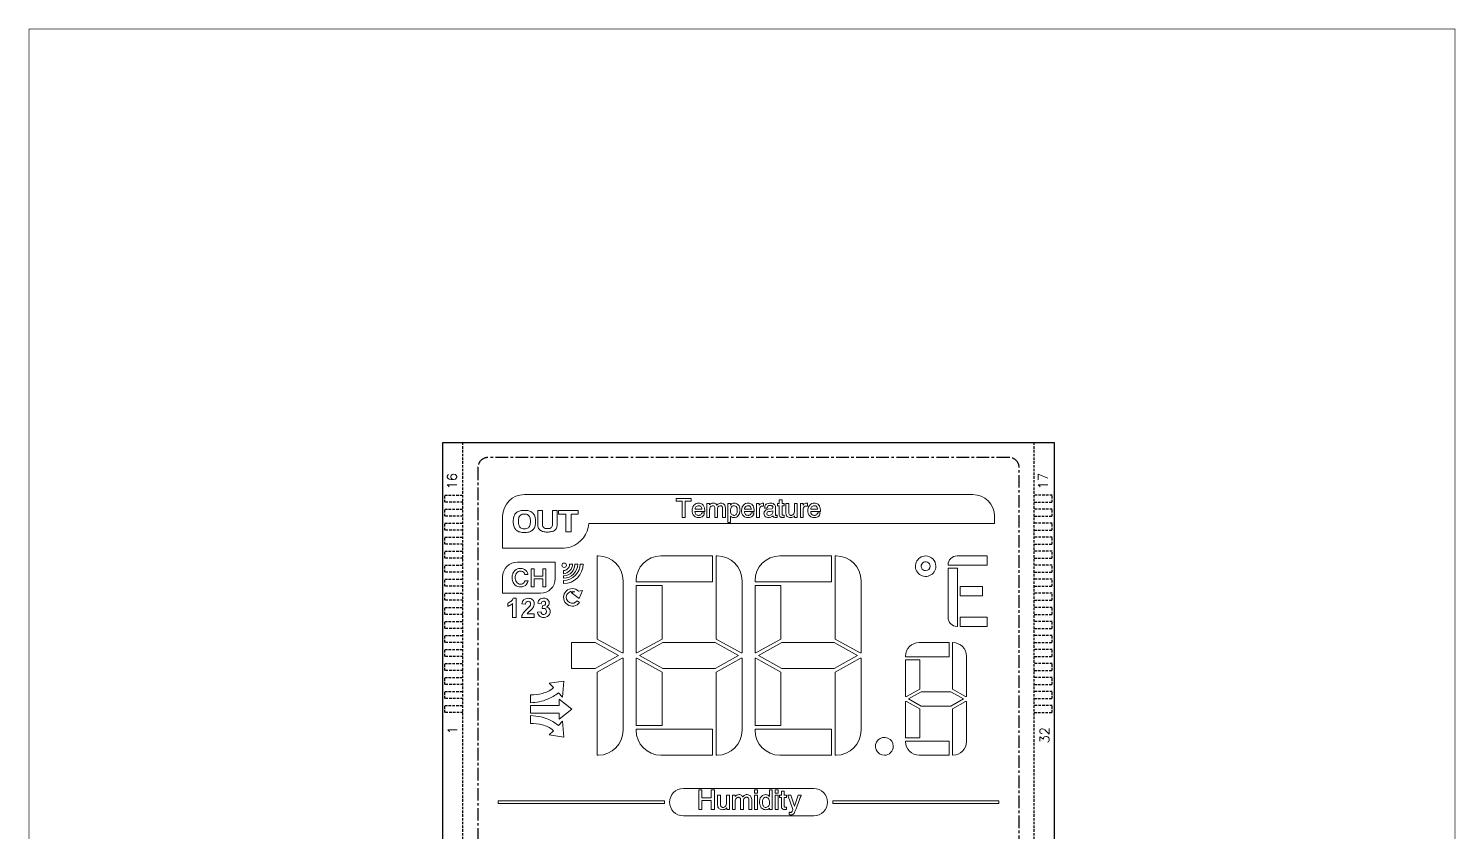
# Model space of a CAD drawing. Header units: millimetres. Extents: x 406 to 1082, y -777 to -474.
# Drawn here: x 939.5 to 1081.9, y -679.3 to -599 of the extents above; entities that cross this region are included whole.
import ezdxf
from ezdxf.enums import TextEntityAlignment as Align

# ---------------------------------------------------------------- set-up
doc = ezdxf.new("R2010")
doc.units = ezdxf.units.MM
doc.linetypes.add('CENTER', pattern=[2, 1.25, -0.25, 0.25, -0.25])
doc.linetypes.add('HIDDEN', pattern=[0.375, 0.25, -0.125])
doc.layers.add('SPEC', color=2, linetype='Continuous')
doc.styles.add('ROMANS', font='ROMANS.shx')

msp = doc.modelspace()

# ---------------------------------------------------------------- linework, layer by layer
msp.add_lwpolyline([(1041.866, -640.353), (1041.866, -725.353), (980.866, -725.353), (980.866, -640.353)], close=True)
at = {"linetype": 'HIDDEN'}
for points in [[(982.866, -725.353), (982.866, -640.353)], [(1039.866, -725.353), (1039.866, -640.353)], [(982.866, -646.313), (981.066, -646.313), (981.066, -645.613), (982.866, -645.613)], [(1039.866, -646.313), (1041.666, -646.313), (1041.666, -645.613), (1039.866, -645.613)], [(982.866, -647.713), (981.066, -647.713), (981.066, -647.013), (982.866, -647.013)], [(1039.866, -647.713), (1041.666, -647.713), (1041.666, -647.013), (1039.866, -647.013)], [(982.866, -649.113), (981.066, -649.113), (981.066, -648.413), (982.866, -648.413)], [(1039.866, -649.113), (1041.666, -649.113), (1041.666, -648.413), (1039.866, -648.413)], [(982.866, -650.513), (981.066, -650.513), (981.066, -649.813), (982.866, -649.813)], [(1039.866, -650.513), (1041.666, -650.513), (1041.666, -649.813), (1039.866, -649.813)], [(982.866, -651.913), (981.066, -651.913), (981.066, -651.213), (982.866, -651.213)], [(1039.866, -651.913), (1041.666, -651.913), (1041.666, -651.213), (1039.866, -651.213)], [(982.866, -653.313), (981.066, -653.313), (981.066, -652.613), (982.866, -652.613)], [(1039.866, -653.313), (1041.666, -653.313), (1041.666, -652.613), (1039.866, -652.613)], [(982.866, -654.713), (981.066, -654.713), (981.066, -654.013), (982.866, -654.013)], [(1039.866, -654.713), (1041.666, -654.713), (1041.666, -654.013), (1039.866, -654.013)], [(982.866, -656.113), (981.066, -656.113), (981.066, -655.413), (982.866, -655.413)], [(1039.866, -656.113), (1041.666, -656.113), (1041.666, -655.413), (1039.866, -655.413)], [(982.866, -657.513), (981.066, -657.513), (981.066, -656.813), (982.866, -656.813)], [(1039.866, -657.513), (1041.666, -657.513), (1041.666, -656.813), (1039.866, -656.813)], [(982.866, -658.913), (981.066, -658.913), (981.066, -658.213), (982.866, -658.213)], [(1039.866, -658.913), (1041.666, -658.913), (1041.666, -658.213), (1039.866, -658.213)], [(982.866, -660.313), (981.066, -660.313), (981.066, -659.613), (982.866, -659.613)], [(1039.866, -660.313), (1041.666, -660.313), (1041.666, -659.613), (1039.866, -659.613)], [(982.866, -661.713), (981.066, -661.713), (981.066, -661.013), (982.866, -661.013)], [(1039.866, -661.713), (1041.666, -661.713), (1041.666, -661.013), (1039.866, -661.013)], [(982.866, -663.113), (981.066, -663.113), (981.066, -662.413), (982.866, -662.413)], [(1039.866, -663.113), (1041.666, -663.113), (1041.666, -662.413), (1039.866, -662.413)], [(982.866, -664.513), (981.066, -664.513), (981.066, -663.813), (982.866, -663.813)], [(1039.866, -664.513), (1041.666, -664.513), (1041.666, -663.813), (1039.866, -663.813)], [(982.866, -665.913), (981.066, -665.913), (981.066, -665.213), (982.866, -665.213)], [(1039.866, -665.913), (1041.666, -665.913), (1041.666, -665.213), (1039.866, -665.213)], [(982.866, -667.313), (981.066, -667.313), (981.066, -666.613), (982.866, -666.613)], [(1039.866, -667.313), (1041.666, -667.313), (1041.666, -666.613), (1039.866, -666.613)]]:
    msp.add_lwpolyline(points, dxfattribs=at)
at = {"linetype": 'CENTER'}
msp.add_lwpolyline([(984.366, -642.853), (984.366, -722.853, 0.4142136), (985.366, -723.853), (1037.366, -723.853, 0.4142136), (1038.366, -722.853), (1038.366, -642.853, 0.4142136), (1037.366, -641.853), (985.366, -641.853, 0.4142136)], format="xyb", close=True, dxfattribs=at)
at = {"lineweight": 9}
for points in [[(992.748, -650.92, 0.0871092), (993.659, -650.761, 0.2946703), (995.42, -648.444), (1035.904, -648.444), (1035.904, -647.722, 0.4141296), (1033.739, -645.557), (988.995, -645.557, 0.4141209), (986.83, -647.722), (986.83, -650.92)], [(1006.384, -647.632, 0.0370069), (1006.461, -647.621, 0.2429211), (1006.684, -647.449, 0.0434346), (1006.709, -647.381), (1006.714, -647.363), (1006.981, -647.363), (1006.976, -647.392, -0.2067618), (1006.727, -647.776, -0.1032395), (1006.539, -647.838, -0.0377181), (1006.355, -647.85, -0.0722523), (1006.124, -647.81, -0.1862673), (1005.836, -647.577, -0.0984507), (1005.744, -647.296, -0.0237574), (1005.734, -647.18, -0.0780408), (1005.794, -646.816, -0.0295792), (1005.828, -646.735, -0.2001827), (1006.144, -646.453, -0.0792773), (1006.394, -646.408, -0.0606487), (1006.564, -646.431, -0.2130731), (1006.883, -646.685, -0.0851086), (1006.975, -646.968, -0.0383409), (1006.996, -647.218), (1006.996, -647.243), (1006.022, -647.243, 0.0767898), (1006.051, -647.423, 0.2384183), (1006.229, -647.608, 0.0874784)], [(1009.055, -647.83), (1008.777, -647.83), (1008.777, -646.95, 0.0223432), (1008.776, -646.892, 0.1151529), (1008.739, -646.751, 0.0641145), (1008.713, -646.716, 0.1750624), (1008.602, -646.667, 0.0452947), (1008.553, -646.667, 0.0285811), (1008.507, -646.674, 0.2370554), (1008.314, -646.823, 0.0948176), (1008.268, -647.002), (1008.269, -647.83), (1007.991, -647.83), (1007.991, -646.89, 0.0735874), (1007.977, -646.781, 0.2935156), (1007.861, -646.672, 0.0535163), (1007.807, -646.667, 0.0366851), (1007.741, -646.675, 0.2307951), (1007.54, -646.82, 0.1007714), (1007.487, -647.009, 0.0202046), (1007.483, -647.08), (1007.483, -647.83), (1007.205, -647.83), (1007.205, -646.448), (1007.473, -646.448), (1007.473, -646.587, -0.2335848), (1007.857, -646.408, -0.0288833), (1007.913, -646.411, -0.1971162), (1008.158, -646.542, -0.0448446), (1008.206, -646.611, -0.0555893), (1008.317, -646.504, -0.1656337), (1008.594, -646.408), (1008.613, -646.408, -0.0746218), (1008.791, -646.446, -0.2255921), (1009.019, -646.681, -0.0816605), (1009.055, -646.89)], [(1009.935, -646.408, -0.0648928), (1010.123, -646.442, -0.1926901), (1010.413, -646.68, -0.0966706), (1010.506, -646.981, -0.0218144), (1010.516, -647.098, -0.0781946), (1010.45, -647.469, -0.0343251), (1010.408, -647.56, -0.229454), (1010.042, -647.834, -0.0447028), (1009.906, -647.85, -0.0254463), (1009.842, -647.847, -0.1828123), (1009.572, -647.721), (1009.572, -648.337), (1009.303, -648.337), (1009.303, -646.448), (1009.562, -646.448), (1009.562, -646.602, -0.033171), (1009.607, -646.547, -0.2137865)], [(1010.955, -647.243, 0.0767898), (1010.984, -647.423, 0.2384183), (1011.161, -647.608, 0.0874784), (1011.317, -647.632, 0.0370069), (1011.394, -647.621, 0.2429211), (1011.616, -647.449, 0.0434346), (1011.642, -647.381), (1011.647, -647.363), (1011.914, -647.363), (1011.908, -647.392, -0.2067618), (1011.66, -647.776, -0.1032395), (1011.472, -647.838, -0.0377181), (1011.287, -647.85, -0.0722523), (1011.056, -647.81, -0.1862673), (1010.768, -647.577, -0.0984507), (1010.677, -647.296, -0.0237574), (1010.666, -647.18, -0.0780408), (1010.727, -646.816, -0.0295792), (1010.761, -646.735, -0.2001827), (1011.077, -646.453, -0.0792773), (1011.326, -646.408, -0.0606487), (1011.497, -646.431, -0.2130731), (1011.816, -646.685, -0.0851086), (1011.908, -646.968, -0.0383409), (1011.929, -647.218), (1011.929, -647.243)], [(1012.873, -646.706), (1012.759, -646.706, 0.0660722), (1012.643, -646.728, 0.2225021), (1012.478, -646.88, 0.086201), (1012.445, -647.03), (1012.445, -647.83), (1012.167, -647.83), (1012.167, -646.448), (1012.436, -646.448), (1012.436, -646.615, -0.054473), (1012.522, -646.516, -0.1933962), (1012.789, -646.408, -0.1050475), (1012.834, -646.418), (1012.873, -646.418)], [(1014.216, -647.83), (1014.142, -647.83, -0.0849996), (1014.011, -647.837, -0.1173174), (1013.887, -647.799, -0.06037), (1013.855, -647.773, -0.1553075), (1013.811, -647.681, -0.1861213), (1013.346, -647.85, -0.0737311), (1013.151, -647.814, -0.2680588), (1012.918, -647.555, -0.0455964), (1012.904, -647.459, -0.0377854), (1012.913, -647.369, -0.2434006), (1013.12, -647.081, -0.084849), (1013.333, -647.015), (1013.701, -646.976, 0.352044), (1013.795, -646.885, 0.0482908), (1013.799, -646.841, 0.2795521), (1013.719, -646.69, 0.098485), (1013.609, -646.654, 0.0721109), (1013.431, -646.652, 0.030333), (1013.392, -646.661, 0.2865378), (1013.241, -646.82, 0.0431653), (1013.231, -646.883), (1013.229, -646.905), (1012.973, -646.905), (1012.973, -646.88, -0.0662702), (1012.997, -646.72, -0.2084757), (1013.191, -646.481, -0.1016325), (1013.445, -646.412, -0.0222196), (1013.545, -646.408, -0.0795902), (1013.809, -646.457, -0.034289), (1013.87, -646.485, -0.2338171), (1014.049, -646.732, -0.0401185), (1014.057, -646.81), (1014.057, -647.577, 0.0460385), (1014.059, -647.597, 0.2661434), (1014.082, -647.627, 0.1001883), (1014.112, -647.632), (1014.138, -647.632, -0.0687775), (1014.191, -647.621), (1014.216, -647.621)], [(1014.932, -646.686), (1014.713, -646.686), (1014.713, -647.527), (1014.713, -647.534), (1014.714, -647.542, 0.3059081), (1014.757, -647.602, 0.0980566), (1014.817, -647.612), (1014.932, -647.612), (1014.932, -647.83), (1014.738, -647.83, -0.0446054), (1014.645, -647.822, -0.1571167), (1014.499, -647.751, -0.1693673), (1014.437, -647.608, -0.0394879), (1014.435, -647.546), (1014.435, -646.686), (1014.266, -646.686), (1014.266, -646.448), (1014.435, -646.448), (1014.435, -646.08), (1014.713, -646.08), (1014.713, -646.448), (1014.932, -646.448)], [(1017.239, -646.706), (1017.125, -646.706, 0.0660722), (1017.009, -646.728, 0.2225021), (1016.844, -646.88, 0.086201), (1016.811, -647.03), (1016.811, -647.83), (1016.533, -647.83), (1016.533, -646.448), (1016.802, -646.448), (1016.802, -646.615, -0.054473), (1016.888, -646.516, -0.1933962), (1017.155, -646.408, -0.1050475), (1017.2, -646.418), (1017.239, -646.418)], [(1018.542, -647.243), (1017.568, -647.243, 0.0769765), (1017.597, -647.423, 0.2383717), (1017.775, -647.608, 0.087331), (1017.931, -647.632, 0.0369768), (1018.008, -647.621, 0.2437931), (1018.23, -647.449, 0.0436173), (1018.255, -647.381), (1018.26, -647.363), (1018.527, -647.363), (1018.522, -647.392, -0.2073763), (1018.273, -647.776, -0.1039185), (1018.086, -647.838, -0.0376428), (1017.901, -647.85, -0.072254), (1017.67, -647.81, -0.1859131), (1017.382, -647.578, -0.0983465), (1017.29, -647.296, -0.0237614), (1017.28, -647.18, -0.077701), (1017.341, -646.816, -0.0294773), (1017.375, -646.736, -0.1999693), (1017.69, -646.453, -0.0793938), (1017.94, -646.408, -0.0605653), (1018.11, -646.431, -0.2132511), (1018.429, -646.685, -0.0852939), (1018.521, -646.968, -0.0384156), (1018.542, -647.218)], [(1006.365, -646.667, 0.0352199), (1006.295, -646.678, 0.2240954), (1006.077, -646.842, 0.0898478), (1006.025, -647.015), (1006.716, -647.015, 0.0738911), (1006.677, -646.853, 0.2720981), (1006.448, -646.673, 0.0435445)], [(1009.895, -646.667, 0.033145), (1009.845, -646.67, 0.2103507), (1009.661, -646.777, 0.0989126), (1009.591, -646.933, 0.0625653), (1009.562, -647.208, 0.0750688), (1009.593, -647.403, 0.2662662), (1009.818, -647.617, 0.0457063), (1009.907, -647.632, 0.0306271), (1009.956, -647.628, 0.2525837), (1010.171, -647.472, 0.0966536), (1010.233, -647.24, 0.0200891), (1010.239, -647.139, 0.0218403), (1010.236, -647.042, 0.1116626), (1010.175, -646.809, 0.0623045), (1010.132, -646.751, 0.1704659), (1009.959, -646.671, 0.0339054)], [(1011.297, -646.667, 0.0352199), (1011.227, -646.678, 0.2240954), (1011.01, -646.842, 0.0898478), (1010.957, -647.015), (1011.648, -647.015, 0.0738911), (1011.609, -646.853, 0.2720981), (1011.381, -646.673, 0.0435445)], [(1013.192, -647.427, 0.0641094), (1013.201, -647.508, 0.2559658), (1013.296, -647.616, 0.091977), (1013.396, -647.632, 0.0893706), (1013.623, -647.579, 0.2783813), (1013.788, -647.347), (1013.788, -647.169, -0.0543915), (1013.547, -647.228), (1013.449, -647.243, 0.0846469), (1013.291, -647.277, 0.0349856), (1013.263, -647.292, 0.274835)], [(1016.225, -646.448), (1016.225, -647.83), (1015.967, -647.83), (1015.967, -647.671, -0.1936753), (1015.681, -647.842, -0.0434189), (1015.577, -647.85), (1015.553, -647.85, -0.0767811), (1015.349, -647.812, -0.2306986), (1015.13, -647.594, -0.0806607), (1015.102, -647.428), (1015.102, -646.448), (1015.38, -646.448), (1015.38, -647.358, 0.1001322), (1015.406, -647.516, 0.2115872), (1015.509, -647.615, 0.0930094), (1015.613, -647.632, 0.0384247), (1015.679, -647.625, 0.2240954), (1015.882, -647.487, 0.1015477), (1015.949, -647.282, 0.0191729), (1015.957, -647.207), (1015.956, -646.448)], [(1017.911, -646.667, 0.0352199), (1017.841, -646.678, 0.2240954), (1017.623, -646.842, 0.0898478), (1017.57, -647.015), (1018.262, -647.015, 0.0742199), (1018.223, -646.853, 0.2722055), (1017.994, -646.673, 0.0434684)], [(996.255, -651.683), (996.255, -659.975), (998.767, -661.371), (998.848, -661.371), (998.848, -654.172, 0.4141282), (996.358, -651.683)], [(1000.139, -654.172), (1000.139, -654.276), (1007.766, -654.276), (1007.766, -651.683), (1002.628, -651.683, 0.4141339)], [(1008.126, -651.683), (1008.126, -659.975), (1010.638, -661.371), (1010.719, -661.371), (1010.719, -654.172, 0.4141343), (1008.229, -651.683)], [(1014.5, -651.683, 0.4141339), (1012.01, -654.172), (1012.01, -654.276), (1019.637, -654.276), (1019.637, -651.683)], [(1019.997, -651.683), (1019.997, -659.975), (1022.509, -661.371), (1022.59, -661.371), (1022.59, -654.172, 0.4141343), (1020.101, -651.683)], [(1030.058, -652.705, -2.414661), (1029.036, -651.683, -0.4141364)], [(1031.275, -652.581), (1031.275, -652.619), (1035.192, -652.619), (1035.192, -651.683), (1032.173, -651.683, 0.4141346)], [(988.304, -652.3, 0.4141272), (986.83, -653.774), (986.83, -655.404), (990.602, -655.404, 0.4141272), (992.076, -653.93), (992.076, -652.3)], [(988.6, -654.78, -0.0372086), (988.469, -654.771, -0.2088208), (987.948, -654.449, -0.1229838), (987.785, -654.01, -0.0895234), (987.809, -653.569, -0.0875417), (987.939, -653.269, -0.2106314), (988.456, -652.935, -0.1140221), (988.875, -652.964, -0.2344311), (989.313, -653.38, -0.0527074), (989.355, -653.541), (989.051, -653.541, 0.0398684), (989.021, -653.457, 0.256206), (988.703, -653.21, 0.0449987), (988.6, -653.201, 0.2451777), (988.219, -653.392, 0.1026789), (988.111, -653.632, 0.106525), (988.107, -654.053, 0.0858546), (988.194, -654.274, 0.2693078), (988.6, -654.502, 0.0440129), (988.699, -654.494, 0.2473547), (989.025, -654.248, 0.0608754), (989.054, -654.16), (989.36, -654.16, -0.2693817), (988.94, -654.715, -0.1016228)], [(992.744, -652.611, -0.4141418), (992.968, -652.387, -0.4141418), (993.192, -652.611, -1)], [(994.551, -652.488, -0.4133164), (992.91, -654.129), (992.904, -654.128), (992.904, -654.437), (992.908, -654.437, 0.4136352), (994.859, -652.488)], [(994.024, -652.541, -0.1960727), (993.717, -653.313, -0.1963936), (992.966, -653.669), (992.91, -653.671), (992.91, -653.899, 0.4133654), (994.321, -652.488), (994.023, -652.488)], [(993.329, -652.949, -0.191568), (992.916, -653.147), (992.91, -653.148), (992.91, -653.454, 0.1772311), (993.507, -653.175), (993.537, -653.144, 0.190199), (993.807, -652.488), (993.503, -652.488), (993.5, -652.524, -0.1908483)], [(1029.036, -653.149, -2.414768), (1029.481, -652.705, -0.4141321)], [(1031.275, -652.887), (1031.275, -657.822, 0.4141356), (1032.173, -658.72), (1032.21, -658.72), (1032.21, -652.887)], [(994.393, -656.446, 0.0473747), (994.5, -656.319), (994.26, -656.159, -0.3655924), (993.51, -656.343, -0.414149), (993.24, -655.54, -0.4141292), (994.043, -655.27), (993.676, -655.335), (994.468, -655.943), (994.812, -655.135), (994.407, -655.206, 0.4141394), (993.168, -655.192, 0.4141402), (993.154, -656.432, 0.4141294)], [(1031.393, -660.334), (1028.389, -660.334, 0.414124), (1027.026, -661.697), (1027.026, -661.753), (1031.393, -661.753)], [(1031.759, -660.334), (1031.703, -660.334), (1031.703, -664.98), (1033.016, -665.709), (1033.123, -665.709), (1033.123, -661.697, 0.4141194)], [(996.255, -671.578), (996.358, -671.578, 0.4141277), (998.848, -669.088), (998.848, -661.89), (998.767, -661.89), (996.255, -663.285)], [(1008.126, -671.578), (1008.229, -671.578, 0.4141339), (1010.719, -669.088), (1010.719, -661.89), (1010.638, -661.89), (1008.126, -663.285)], [(1022.509, -661.89), (1019.997, -663.285), (1019.997, -671.578), (1020.101, -671.578, 0.4141339), (1022.59, -669.088), (1022.59, -661.89)], [(991.31, -665.989, 0.0353371), (991.862, -665.713, 0.0446225), (992.396, -665.334), (992.804, -665.768), (992.949, -664.17), (991.476, -664.4), (991.887, -664.823, -0.0872548), (991.327, -665.213, -0.0437307), (990.808, -665.403, -0.0622478), (989.62, -665.555), (989.62, -666.342, 0.0864883)], [(1031.703, -666.934), (1031.703, -671.58), (1031.759, -671.58, 0.4141185), (1033.123, -670.217), (1033.123, -666.204), (1033.016, -666.204)], [(991.327, -668.74, -0.0890301), (991.887, -669.13), (991.476, -669.552), (992.949, -669.783), (992.804, -668.185), (992.396, -668.619, 0.0685659), (991.453, -668.027, 0.0482334), (990.684, -667.761, 0.0398014), (989.62, -667.628), (989.62, -668.406, -0.0679718), (990.779, -668.542, -0.0459294)], [(1000.139, -668.984), (1000.139, -669.088, 0.4141343), (1002.628, -671.578), (1007.766, -671.578), (1007.766, -668.984)], [(1012.01, -668.984), (1012.01, -669.088, 0.4141343), (1014.5, -671.578), (1019.637, -671.578), (1019.637, -668.984)], [(1024.915, -671.578, -2.4147199), (1025.808, -670.685, -0.4141359)], [(1031.393, -670.16), (1027.026, -670.16), (1027.026, -670.217, 0.4141256), (1028.389, -671.58), (1031.393, -671.58)], [(1004.858, -674.894, 0.4141317), (1003.487, -676.264, 0.41412), (1004.858, -677.634), (1017.877, -677.634, 0.4141304), (1019.247, -676.264, 0.4141421), (1017.877, -674.894)], [(1009.455, -676.994), (1009.187, -676.994), (1009.187, -676.826, -0.2022052), (1008.874, -677.009, -0.0373862), (1008.78, -677.015), (1008.754, -677.015, -0.0771179), (1008.542, -676.975, -0.2230688), (1008.317, -676.759, -0.0872839), (1008.283, -676.576), (1008.283, -675.553), (1008.572, -675.553), (1008.572, -676.502, 0.1019513), (1008.6, -676.667, 0.2718278), (1008.759, -676.785, 0.0417593), (1008.817, -676.789, 0.0322002), (1008.877, -676.784, 0.2230069), (1009.094, -676.645, 0.1046555), (1009.167, -676.436, 0.0225802), (1009.177, -676.345), (1009.177, -675.553), (1009.455, -675.553)], [(1011.389, -676.076, 0.0224772), (1011.388, -676.015, 0.115913), (1011.35, -675.868, 0.0645116), (1011.322, -675.832, 0.1661262), (1011.216, -675.782, 0.0381461), (1011.17, -675.779), (1011.162, -675.779), (1011.155, -675.779, 0.0287049), (1011.106, -675.787, 0.2370717), (1010.905, -675.943, 0.0947445), (1010.856, -676.131), (1010.857, -676.994), (1010.568, -676.994), (1010.568, -676.014, 0.073453), (1010.554, -675.899, 0.2935992), (1010.432, -675.785, 0.053587), (1010.375, -675.779, 0.0366502), (1010.306, -675.788, 0.2307724), (1010.096, -675.94, 0.1009418), (1010.041, -676.138, 0.0202476), (1010.036, -676.212), (1010.036, -676.994), (1009.748, -676.994), (1009.748, -675.553), (1010.026, -675.553), (1010.026, -675.7, -0.2346799), (1010.427, -675.512, -0.0289815), (1010.486, -675.515, -0.1982982), (1010.742, -675.653, -0.0452392), (1010.792, -675.725, -0.0594676), (1010.914, -675.608, -0.173408), (1011.217, -675.512, -0.0747801), (1011.403, -675.551, -0.2262586), (1011.64, -675.796, -0.0816665), (1011.677, -676.014), (1011.677, -676.994), (1011.389, -676.994)], [(1013.734, -676.994), (1013.466, -676.994), (1013.466, -676.859, -0.1857359), (1013.195, -677.008, -0.0398016), (1013.096, -677.015, -0.062601), (1012.906, -676.986, -0.1994728), (1012.58, -676.728, -0.080211), (1012.487, -676.472, -0.0408194), (1012.459, -676.233, -0.0807621), (1012.526, -675.883, -0.0287766), (1012.559, -675.809, -0.1851882), (1012.84, -675.558, -0.079826), (1013.064, -675.512, -0.1764781), (1013.377, -675.629, -0.0372204), (1013.456, -675.703), (1013.456, -675.044), (1013.734, -675.044)], [(1013.107, -675.779, 0.028257), (1013.049, -675.782, 0.1738066), (1012.859, -675.868, 0.1166314), (1012.779, -676.005, 0.0857098), (1012.747, -676.273, 0.068715), (1012.789, -676.538, 0.0369916), (1012.818, -676.609, 0.2394821), (1013.038, -676.782, 0.0374432), (1013.098, -676.79, 0.0384111), (1013.18, -676.774, 0.2578203), (1013.42, -676.555, 0.0830756), (1013.456, -676.346, 0.0652167), (1013.422, -676.046, 0.0691602), (1013.369, -675.92, 0.2283956), (1013.17, -675.784, 0.0413545)], [(1015.157, -675.8), (1014.929, -675.8), (1014.929, -676.679), (1014.929, -676.687), (1014.929, -676.695, 0.3063573), (1014.975, -676.758, 0.0979138), (1015.039, -676.769), (1015.157, -676.769), (1015.157, -676.994), (1014.956, -676.994, -0.04486), (1014.859, -676.986, -0.1565868), (1014.707, -676.912, -0.169498), (1014.642, -676.764, -0.039098), (1014.64, -676.699), (1014.64, -675.8), (1014.464, -675.8), (1014.464, -675.553), (1014.64, -675.553), (1014.64, -675.169), (1014.929, -675.169), (1014.929, -675.553), (1015.157, -675.553)], [(1016.606, -675.587, 0.0091527), (1016.461, -675.991), (1016.345, -676.311), (1016.227, -676.629), (1016.107, -676.947, -0.0120614), (1015.995, -677.207, -0.0336797), (1015.901, -677.387, -0.075617), (1015.852, -677.444, -0.1677939), (1015.72, -677.52, -0.0726062), (1015.532, -677.534), (1015.532, -677.534, -0.1014928), (1015.431, -677.512), (1015.415, -677.506), (1015.415, -677.257), (1015.44, -677.257, -0.1872411), (1015.473, -677.27, 0.0755878), (1015.575, -677.288), (1015.584, -677.29, 0.2049529), (1015.636, -677.288, 0.1103256), (1015.682, -677.247, 0.0694657), (1015.751, -677.124, 0.0242038), (1015.798, -676.991), (1015.28, -675.553), (1015.593, -675.553), (1015.598, -675.57), (1015.954, -676.657), (1016.305, -675.553), (1016.618, -675.553)]]:
    msp.add_lwpolyline(points, format="xyb", close=True, dxfattribs=at)
for points in [[(1005.654, -646.219), (1005.037, -646.219), (1005.037, -647.83), (1004.749, -647.83), (1004.749, -646.219), (1004.132, -646.219), (1004.132, -645.961), (1005.654, -645.961)], [(988.872, -649.345), (988.753, -649.334), (988.642, -649.316), (988.538, -649.291), (988.443, -649.259), (988.356, -649.22), (988.276, -649.174), (988.204, -649.12), (988.153, -649.073), (988.097, -649.01), (988.048, -648.94), (988.005, -648.861), (987.968, -648.776), (987.939, -648.683), (987.914, -648.582), (987.898, -648.475), (987.887, -648.36), (987.883, -648.237), (987.883, -648.215), (987.886, -648.094), (987.897, -647.98), (987.914, -647.874), (987.94, -647.774), (987.971, -647.683), (988.01, -647.597), (988.056, -647.52), (988.109, -647.449), (988.157, -647.397), (988.225, -647.339), (988.3, -647.288), (988.383, -647.244), (988.473, -647.208), (988.571, -647.177), (988.676, -647.155), (988.789, -647.139), (988.909, -647.131), (988.999, -647.129), (989.125, -647.132), (989.244, -647.143), (989.355, -647.161), (989.457, -647.186), (989.553, -647.217), (989.64, -647.257), (989.72, -647.304), (989.792, -647.356), (989.84, -647.4), (989.897, -647.464), (989.948, -647.536), (989.991, -647.615), (990.029, -647.7), (990.059, -647.794), (990.082, -647.895), (990.1, -648.002), (990.11, -648.117), (990.113, -648.237), (990.11, -648.359), (990.099, -648.475), (990.082, -648.582), (990.058, -648.683), (990.029, -648.776), (989.991, -648.862), (989.948, -648.941), (989.897, -649.012), (989.84, -649.075), (989.774, -649.135), (989.699, -649.186), (989.617, -649.231), (989.527, -649.268), (989.43, -649.298), (989.325, -649.322), (989.212, -649.337), (989.092, -649.346), (988.999, -649.348)], [(988.883, -648.973), (988.777, -648.951), (988.685, -648.914), (988.606, -648.862), (988.541, -648.795), (988.498, -648.73), (988.462, -648.651), (988.433, -648.56), (988.412, -648.458), (988.4, -648.343), (988.397, -648.218), (988.399, -648.132), (988.41, -648.018), (988.43, -647.914), (988.459, -647.824), (988.498, -647.743), (988.546, -647.674), (988.606, -647.615), (988.685, -647.562), (988.777, -647.524), (988.882, -647.502), (988.999, -647.494), (989.108, -647.501), (989.214, -647.522), (989.307, -647.558), (989.387, -647.609), (989.454, -647.676), (989.493, -647.733), (989.533, -647.811), (989.562, -647.899), (989.584, -648), (989.597, -648.113), (989.602, -648.237), (989.598, -648.341), (989.586, -648.455), (989.567, -648.558), (989.537, -648.65), (989.5, -648.729), (989.454, -648.796), (989.392, -648.86), (989.313, -648.912), (989.221, -648.95), (989.116, -648.972), (988.999, -648.979)], [(990.797, -647.145), (990.329, -647.145), (990.329, -648.509), (990.335, -648.623), (990.344, -648.719), (990.359, -648.8), (990.366, -648.83), (990.405, -648.93), (990.456, -649.007), (990.523, -649.074), (990.605, -649.136), (990.696, -649.188), (990.795, -649.229), (990.866, -649.251), (990.963, -649.273), (991.067, -649.288), (991.179, -649.297), (991.301, -649.301), (991.398, -649.298), (991.513, -649.291), (991.619, -649.276), (991.717, -649.256), (991.805, -649.229), (991.895, -649.193), (991.986, -649.142), (992.069, -649.08), (992.142, -649.007), (992.16, -648.984), (992.208, -648.9), (992.242, -648.795), (992.251, -648.75), (992.263, -648.659), (992.27, -648.553), (992.273, -648.433), (992.273, -647.145), (991.803, -647.145), (991.803, -648.422), (991.802, -648.474), (991.791, -648.594), (991.769, -648.694), (991.735, -648.776), (991.69, -648.84), (991.623, -648.891), (991.535, -648.927), (991.428, -648.949), (991.301, -648.957), (991.296, -648.957), (991.17, -648.949), (991.063, -648.926), (990.977, -648.89), (990.911, -648.838), (990.892, -648.816), (990.85, -648.746), (990.82, -648.656), (990.803, -648.549), (990.797, -648.422)], [(994.378, -647.506), (993.657, -647.506), (993.657, -649.269), (993.136, -649.269), (993.136, -647.506), (992.415, -647.506), (992.415, -647.145), (994.378, -647.145)], [(990.827, -654.75), (990.827, -653.967), (989.975, -653.967), (989.975, -654.75), (989.672, -654.75), (989.672, -652.954), (989.975, -652.954), (989.975, -653.691), (990.827, -653.691), (990.827, -652.954), (991.131, -652.954), (991.131, -654.75)], [(1000.139, -654.636), (1000.139, -661.371), (1000.22, -661.371), (1002.732, -659.975), (1002.732, -654.636)], [(1012.01, -654.636), (1012.01, -661.371), (1012.091, -661.371), (1014.603, -659.975), (1014.603, -654.636)], [(1032.479, -654.734), (1032.479, -655.669), (1034.711, -655.669), (1034.711, -654.734)], [(987.459, -656.676), (987.554, -656.629), (987.644, -656.576), (987.729, -656.514), (987.808, -656.445), (987.808, -657.816), (988.172, -657.816), (988.172, -655.911), (987.876, -655.911), (987.851, -655.972), (987.798, -656.059), (987.731, -656.14), (987.647, -656.214), (987.611, -656.242), (987.516, -656.307), (987.425, -656.357), (987.339, -656.392), (987.339, -656.721), (987.357, -656.715)], [(989.118, -656.464), (989.114, -656.509), (988.751, -656.473), (988.772, -656.353), (988.804, -656.249), (988.849, -656.159), (988.906, -656.086), (988.955, -656.042), (989.037, -655.989), (989.131, -655.95), (989.232, -655.924), (989.342, -655.912), (989.382, -655.911), (989.498, -655.918), (989.603, -655.94), (989.697, -655.976), (989.78, -656.026), (989.823, -656.062), (989.891, -656.142), (989.942, -656.23), (989.972, -656.327), (989.983, -656.432), (989.983, -656.439), (989.974, -656.546), (989.95, -656.648), (989.938, -656.683), (989.895, -656.771), (989.838, -656.862), (989.791, -656.926), (989.739, -656.986), (989.667, -657.061), (989.574, -657.149), (989.554, -657.168), (989.448, -657.267), (989.374, -657.338), (989.337, -657.377), (989.27, -657.463), (989.261, -657.478), (989.983, -657.478), (989.983, -657.816), (988.709, -657.816), (988.727, -657.713), (988.756, -657.612), (988.799, -657.516), (988.833, -657.453), (988.876, -657.39), (988.929, -657.32), (988.996, -657.245), (989.075, -657.161), (989.165, -657.071), (989.242, -656.998), (989.352, -656.894), (989.438, -656.808), (989.501, -656.741), (989.541, -656.691), (989.544, -656.687), (989.595, -656.588), (989.617, -656.491), (989.618, -656.465), (989.602, -656.356), (989.554, -656.278), (989.47, -656.228), (989.373, -656.213), (989.267, -656.231), (989.191, -656.281), (989.145, -656.356)], [(991.099, -656.502), (991.039, -656.584), (991.018, -656.6), (990.93, -656.638), (990.815, -656.648), (990.774, -656.944), (990.843, -656.928), (990.942, -656.918), (991.037, -656.936), (991.121, -656.998), (991.137, -657.017), (991.18, -657.105), (991.194, -657.215), (991.193, -657.26), (991.168, -657.363), (991.118, -657.446), (991.113, -657.452), (991.029, -657.511), (990.929, -657.531), (990.836, -657.514), (990.75, -657.46), (990.738, -657.447), (990.687, -657.363), (990.659, -657.254), (990.307, -657.297), (990.311, -657.326), (990.337, -657.431), (990.376, -657.525), (990.432, -657.609), (990.504, -657.683), (990.538, -657.711), (990.623, -657.763), (990.716, -657.802), (990.819, -657.825), (990.931, -657.832), (991.02, -657.827), (991.122, -657.808), (991.217, -657.773), (991.305, -657.722), (991.385, -657.656), (991.429, -657.61), (991.49, -657.525), (991.533, -657.434), (991.558, -657.335), (991.567, -657.231), (991.556, -657.12), (991.523, -657.023), (991.47, -656.936), (991.399, -656.866), (991.312, -656.813), (991.209, -656.78), (991.308, -656.716), (991.384, -656.644), (991.438, -656.565), (991.471, -656.477), (991.481, -656.381), (991.48, -656.343), (991.459, -656.244), (991.416, -656.152), (991.349, -656.066), (991.306, -656.025), (991.224, -655.968), (991.132, -655.927), (991.031, -655.903), (990.919, -655.895), (990.837, -655.9), (990.733, -655.918), (990.637, -655.953), (990.593, -655.976), (990.508, -656.038), (990.441, -656.115), (990.403, -656.18), (990.364, -656.277), (990.334, -656.391), (990.669, -656.448), (990.697, -656.338), (990.75, -656.259), (990.809, -656.216), (990.909, -656.194), (990.974, -656.202), (991.06, -656.251), (991.095, -656.3), (991.117, -656.403)], [(1032.479, -658.72), (1035.192, -658.72), (1035.192, -657.784), (1032.479, -657.784)], [(998.404, -661.63), (996.07, -660.334), (993.71, -660.334), (993.71, -662.927), (996.07, -662.927)], [(1008.03, -662.927), (1010.364, -661.63), (1008.03, -660.334), (1002.828, -660.334), (1000.494, -661.63), (1002.828, -662.927)], [(1019.901, -662.927), (1022.235, -661.63), (1019.901, -660.334), (1014.699, -660.334), (1012.365, -661.63), (1014.699, -662.927)], [(1000.22, -661.89), (1000.139, -661.89), (1000.139, -668.624), (1002.732, -668.624), (1002.732, -663.285)], [(1012.01, -668.624), (1014.603, -668.624), (1014.603, -663.285), (1012.091, -661.89), (1012.01, -661.89)], [(1028.446, -664.98), (1028.446, -662.063), (1027.026, -662.063), (1027.026, -665.709), (1027.133, -665.709)], [(992.464, -667.382), (992.463, -667.976), (993.732, -666.982), (992.463, -665.996), (992.463, -666.599), (989.62, -666.599), (989.62, -667.378)], [(1027.026, -669.851), (1028.446, -669.851), (1028.446, -666.934), (1027.133, -666.204), (1027.026, -666.204)], [(1031.547, -665.247), (1028.602, -665.247), (1027.324, -665.957), (1028.602, -666.667), (1031.547, -666.667), (1032.825, -665.957)], [(1002.964, -676.143), (986.389, -676.143), (986.389, -676.385), (1002.964, -676.385)], [(1007.959, -676.994), (1007.65, -676.994), (1007.65, -676.112), (1006.702, -676.112), (1006.702, -676.994), (1006.393, -676.994), (1006.393, -675.044), (1006.702, -675.044), (1006.702, -675.823), (1007.65, -675.823), (1007.65, -675.044), (1007.959, -675.044)], [(1012.249, -675.353), (1011.96, -675.353), (1011.96, -675.044), (1012.249, -675.044)], [(1012.249, -676.994), (1011.96, -676.994), (1011.96, -675.553), (1012.249, -675.553)], [(1014.305, -675.353), (1014.017, -675.353), (1014.017, -675.044), (1014.305, -675.044)], [(1014.305, -676.994), (1014.017, -676.994), (1014.017, -675.553), (1014.305, -675.553)], [(1036.346, -676.143), (1019.77, -676.143), (1019.77, -676.385), (1036.346, -676.385)]]:
    msp.add_lwpolyline(points, close=True, dxfattribs=at)
at = {"layer": 'SPEC', "lineweight": 30, "const_width": 0.0909}
msp.add_lwpolyline([(939.564, -776.519), (1081.86, -776.519), (1081.86, -599.067), (939.564, -599.067)], close=True, dxfattribs=at)

# ---------------------------------------------------------------- texts
at = {"style": 'ROMANS'}
for s, height, p in [('16', 0.9457, (981.771, -644.21)), ('17', 0.9457, (1040.746, -644.21)), ('1', 0.946, (981.823, -669.085)), ('32', 0.9457, (1040.905, -669.583))]:
    msp.add_text(s, height=height, rotation=90, dxfattribs=at).set_placement(p, align=Align.MIDDLE)

doc.saveas('drawing.dxf')
